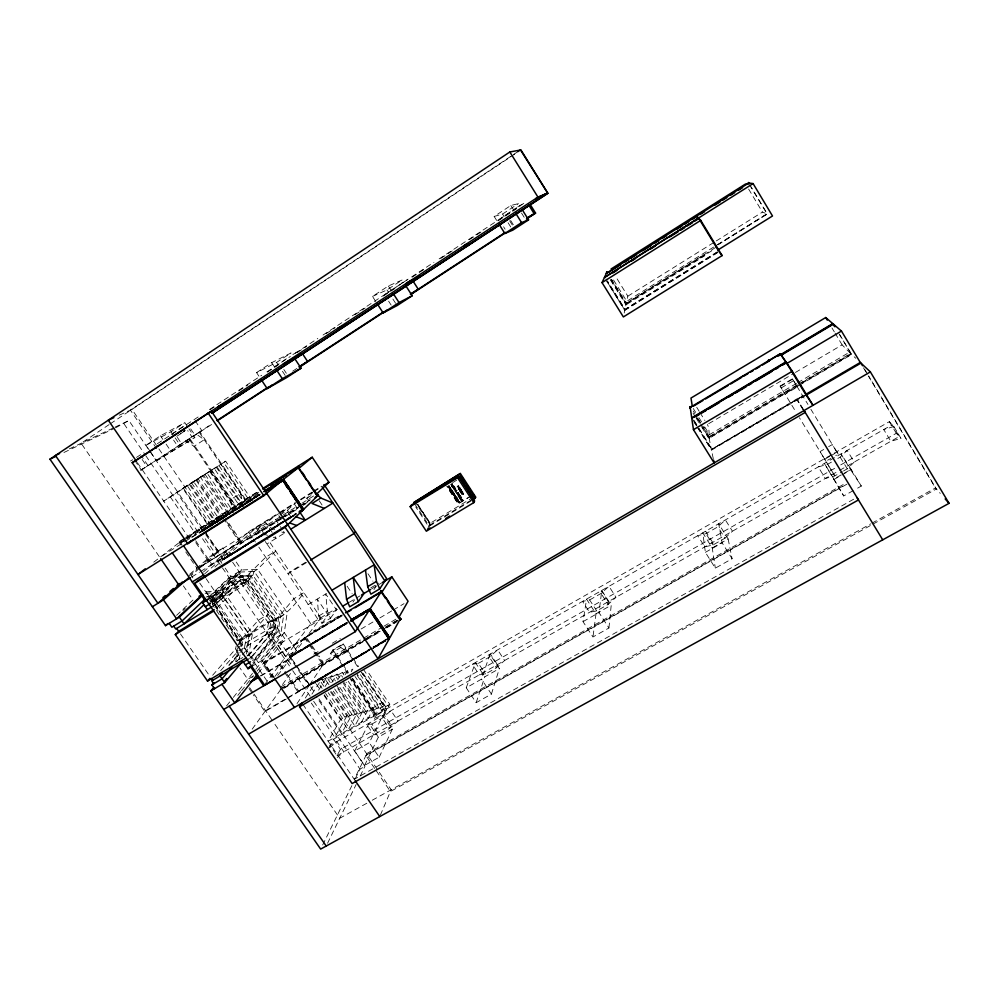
<?xml version="1.0" encoding="UTF-8"?>
<svg xmlns="http://www.w3.org/2000/svg" width="999" height="999" viewBox="0 0 999 999"><rect width="100%" height="100%" fill="white"/><g stroke="black" fill="none" stroke-linecap="round" stroke-linejoin="round"><path stroke-width="0.75" stroke-dasharray="5 3.75" d="M715.734 247.402L626.311 303.159L625.499 304.096L626.323 304.47L627.834 296.179L615.809 276.785M457.979 486.613L457.829 487.225M457.967 486.326L458.141 485.614L458.042 486.288M456.081 497.277L457.043 497.789L455.906 499.025L456.943 499.225L457.23 498.251M451.336 485.439L451.348 484.527L451.336 485.751M797.339 384.79L709.153 436.663C709.04 441.546 706.88 427.21 702.796 426.423M451.723 486.351C451.411 485.202 454.208 486.8 452.535 485.114C452.822 486.388 453.646 484.752 451.86 485.726L451.86 486.288M451.748 486.313L451.785 485.551M461.138 496.828L459.99 497.352L461.001 496.965M451.411 485.701L452.634 483.791L451.486 483.603M461.688 492.994C460.614 495.879 464.997 490.684 463.336 494.605L462.2 493.868M462.312 500.724L460.651 500.037L461.488 501.311L461.65 499.45M449.837 488.261L450.574 487.862L449.313 488.224M458.329 487.887L458.479 486.925L459.64 487.1L459.178 488.436L459.465 487.287L458.491 487.175C457.767 488.573 457.142 487.05 458.653 487.987M462.662 492.182L461.688 492.07L462.4 493.119L461.6 491.87L462.824 492.007L462.35 493.381L462.824 492.007M452.222 492.544L452.497 491.421L452.347 492.557M458.017 500.124L457.979 501.198L458.166 500.099M461.75 494.305L460.551 492.47L460.926 491.246L462.437 491.396L461.063 490.971M454.782 488.349L455.532 488.461L453.921 489.722M458.741 494.205L459.59 494.455L458.691 494.368M457.829 494.168L457.854 494.068A2.173 2.085 30.8 0 1 458.404 492.807L458.479 492.944A2.073 1.986 30.8 0 0 457.954 494.08M608.94 627.996L611.213 605.194L601.773 590.509L599 612.587L608.94 627.996L592.956 636.987L583.016 621.64L586.575 599.188L596.016 613.811L592.956 636.987M796.24 385.964L709.253 437.125C708.328 441.933 710.414 429.22 707.354 424.463M462.112 493.918L463.261 494.617L463.411 493.131M458.653 502.397L459.727 501.885M449.163 488.686L449.75 488.186L449.475 488.898M452.597 493.656L453.583 492.719A1.261 1.211 31.7 0 1 452.784 492.807L453.059 492.057M457.092 499.5L457.105 499.475A1.261 1.199 30.6 0 1 457.542 498.726L457.18 499.425M255.694 658.703L258.354 662.574L280.731 634.752L283.691 614.847L254.133 571.391L238.049 572.177L212.924 596.415L215.622 600.337L240.572 575.886L252.859 575.212L280.557 615.896L278.234 631.093L255.694 658.703L251.823 661.026M249.413 658.378L251.823 656.93L253.821 659.827L276.461 632.167L278.808 616.957L251.111 576.286L238.798 576.985L213.736 601.498L215.759 604.432L213.349 605.906M278.808 616.957L276.336 618.244L274.588 629.432L250.175 659.065M251.785 665.883L273.601 639.023L276.723 619.055L293.831 598.738L303.846 592.669C294.593 605.656 283.791 617.707 268.431 623.014L266.571 634.24L247.24 657.367M250.886 657.492L273.689 629.957L275.462 618.781L248.863 579.745L239.797 580.307L214.822 605.007M206.531 599.974L230.931 576.573L247.178 575.674L265.697 557.242L275.712 551.061L257.617 569.243L244.568 577.285L243.244 581.118L270.929 621.703L268.444 636.975L278.234 631.093L280.731 634.752M456.518 498.239L456.456 498.239M708.291 437.3C710.851 437.924 707.155 437.337 709.253 437.125L702.884 426.873M246.903 656.181L248.826 653.883L252.497 633.666L222.977 590.584L206.206 591.845L203.796 593.344M246.453 654.02L249.925 635.227L268.144 614.285L258.266 620.267L239.623 641.433L252.497 633.666L246.603 636.188L244.468 647.527L240.409 652.272M222.977 590.584L221.541 594.48L249.201 634.815L246.341 650.249L242.457 654.82M241.658 646.615L243.057 639.372L213.536 596.391L207.367 596.903M231.518 663.061L238.436 655.007L238.973 652.185M240.334 645.142L241.421 639.497L213.786 599.25L209.465 599.637M238.823 644.642L239.66 640.371L213.112 601.735L212.412 604.682L237.213 640.759L239.66 640.371M237.924 650.149L235.664 661.775L242.794 657.504M238.873 644.78L239.698 640.546L212.063 600.312L213.536 596.391M237.4 648.014L236.563 652.285L238.436 655.007M248.863 579.745L248.289 582.642L273.127 619.08L271.815 627.222L246.978 656.88M212.662 675.224L235.564 649.038L236.114 646.278M447.877 486.638L449.338 486.151M624.2 313.024L624.75 310.414L606.818 281.543M717.632 252.385L624.8 310.152L626.311 303.159L611.588 279.445M457.03 500.549L458.029 499.45A1.261 1.211 30.7 0 1 457.205 499.575M461.038 489.41L459.403 490.709L461.238 489.572M626.323 304.033L611.513 279.633M452.672 492.732L452.909 492.245M427.435 529.47L429.895 523.426L470.104 499.15M453.883 495.042L454.87 494.443C451.698 496.128 456.481 494.505 454.17 495.716M453.034 486.301L452.559 487.549M449.625 489.398L450.574 487.862M452.185 484.94L452.46 483.966M453.134 488.511L454.882 487.475C452.547 486.688 457.38 487.937 453.359 488.636M459.59 494.455L457.842 495.729L459.453 494.468M462.25 500.636L462.787 499.363L461.613 499.213L461.501 500.087M462.412 500.661L462.787 499.363M798.076 386.014L709.802 437.899L708.204 437.412M459.465 497.902L461.126 496.99M457.23 498.064L456.843 499.1L455.869 498.738M452.684 487.475L451.985 486.675L452.872 486.813M453.608 486.575C451.773 488.374 454.732 484.515 453.683 486.363L453.109 486.251M491.421 694.093L499.363 668.568L489.947 654.308L481.506 679.145L466.246 687.787L476.148 702.684L491.421 694.093L481.506 679.145M460.926 491.058L461.326 489.772M455.681 492.332L456.006 491.296M461.163 491.108L460.801 489.173A1.498 1.449 31.2 0 1 459.665 489.085L459.64 489.148M254.133 571.391L252.859 575.212L243.244 581.118L230.806 581.918L209.74 602.372M460.639 498.613L460.402 499.65L460.776 498.526M451.735 489.885L450.362 490.534M476.148 702.684L484.815 676.81L499.363 668.568M458.404 502.847L459.765 501.96L458.941 501.935M453.384 487.562L454.158 487.912L453.396 487.724M457.954 494.567L458.716 494.917L457.892 494.742M466.246 687.787L475.412 662.599L484.815 676.81M453.596 494.118L453.384 494.855M709.203 437.949C710.514 436.8 707.354 437.475 709.527 438.024M453.271 494.755L453.721 493.918M457.205 499.263L457.604 498.638M453.434 494.118L452.622 493.993L453.983 493.081M453.983 493.294L453.696 493.968L454.57 493.993M380.369 815.159L391.183 789.722L325.574 693.456M455.282 496.241L455.556 495.504L454.37 496.403M448.713 486.688C450.099 486.476 449.013 487.487 448.863 486.563M451.311 490.284C453.159 490.784 450.287 490.721 452.097 490.209M211.751 602.722L249.738 579.208L251.111 576.286M379.158 757.242L392.282 729.245L382.904 715.371L369.28 742.719L354.695 750.986L364.56 765.446L379.158 757.242L369.28 742.719M704.27 254.757L704.857 255.707L626.91 304.283C626.548 301.835 625.074 305.632 626.261 303.396L704.183 254.608L704.645 255.357M450.661 487.999L449.725 489.373L451.111 488.986L450.299 490.234M268.431 623.014L241.845 584.065L243.244 581.118M327.572 843.256L356.119 784.502M360.189 776.111L364.947 766.32L318.606 698.426M364.56 765.446L378.346 737.137L392.282 729.245M322.689 844.967L351.86 785.651M355.244 778.758L360.002 769.105L364.947 766.32M374.662 768.431L365.759 755.369L366.608 753.658L845.853 483.079M384.902 712.924L381.968 702.684L371.678 708.591L374.55 718.83L384.902 712.924L387.013 708.678L362.088 671.79M330.469 691.745L346.915 715.908L340.509 719.592L328.147 741.208L388.623 706.643L389.785 704.27L367.182 670.791M206.206 591.845L210.627 598.276L220.042 597.464L221.541 594.48L208.729 595.529L206.106 597.152M361.713 672.502L384.215 705.794L381.83 710.526L356.493 673.089M374.55 718.83L376.735 714.56L351.81 677.772M213.786 599.25L212.238 602.26L238.798 640.896L241.421 639.497M357.18 675.461L378.708 707.28L375.05 714.397L349.725 677.022M354.695 750.986L368.968 723.326L378.346 737.137M352.684 678.396L373.251 708.766L368.294 718.256L342.982 680.956M348.251 681.293L367.869 710.227L361.563 722.102L336.251 684.877M343.019 682.904L362.537 711.675L354.845 725.948L329.545 688.773M458.953 493.731L457.105 494.605L459.065 493.643M839.647 470.342L899.262 436.501L892.207 424.737L330.02 745.466L337 755.656L340.434 749.325L835.301 467.982M339.797 687.374L357.28 713.099L348.139 729.782L322.852 692.682M334.665 688.935L352.06 714.51L341.458 733.591L316.171 696.565M893.868 426.523L883.765 429.545L890.821 441.296L900.973 438.374L893.868 426.523L889.335 421.665L333.529 739.235L327.972 749.088L336.813 741.595L343.793 751.797L337.2 757.454M346.915 715.908L334.802 737.399L309.515 700.436M610.539 280.182L625.499 304.096M460.776 499.85L462.362 500.474M250.874 538.011C251.286 536.038 249.026 537.824 250.874 538.011L283.679 517.557M458.279 501.173C460.626 501.123 455.869 501.498 458.741 502.41M459.565 498.376L459.19 497.714L460.077 497.415M457.305 500.974L458.703 500.324M458.179 499.812L456.955 500.624M458.104 496.128L460.414 495.716L458.978 495.429M461.526 492.782L460.427 492.195L461.014 491.196M457.854 499.2L456.481 499.825M461.825 490.696L460.139 491.533M455.619 498.501L456.993 497.702M351.261 671.753L352.872 669.105L346.203 672.989M456.68 497.29L455.332 497.889M460.701 491.221L459.552 490.946L460.726 491.171M455.407 498.002C456.343 495.704 455.656 497.465 454.732 496.191L454.295 496.553M458.216 492.432L456.043 492.657M455.244 497.739L456.193 496.478M454.682 496.303L454.657 497.102M459.977 487.837L459.99 487.924A1.498 1.449 31 0 0 459.54 488.948L459.478 488.911A1.498 1.449 31 0 1 459.977 487.837L460.102 487.824M455.556 495.504L454.832 496.066M454.195 496.403L455.581 495.604M345.217 674.6L347.54 670.804L349.263 673.338M458.753 489.722L460.439 488.336L458.853 489.597M454.095 495.054L453.833 495.704L455.232 495.079M456.955 490.497L455.257 491.758L456.98 490.459M454.27 493.706L452.897 494.418L454.345 493.718M455.756 491.221L454.857 491.071M454.083 494.443L454.732 494.567M337.674 679.882L342.282 672.489L343.981 674.999M456.081 489.647C454.333 488.873 457.18 490.097 454.62 490.784M453.484 492.395L452.035 493.094L453.421 492.232M457.055 486.888L458.778 485.864M452.647 493.956L453.459 494.08M454.158 489.872L455.107 489.385M452.772 492.832L452.822 492.744A1.261 1.211 31.7 0 0 453.608 492.769L453.958 493.331L453.034 492.794M454.82 488.199L455.606 488.648L454.008 489.622M453.022 491.708L451.748 492.357M331.73 682.642L337.075 674.15L339.623 677.909M451.523 492.12L452.422 491.008C448.613 492.557 455.044 489.385 451.523 492.295M454.358 486.426L453.696 486.625L454.295 486.463M414.647 503.783L429.333 526.111L430.144 524.825L415.522 502.584M454.133 487.362L455.007 487.5M450.786 491.171L451.96 490.434M325.087 686.513L331.93 675.799L335.427 680.943M450.312 490.172L451.273 488.936L449.737 489.56M449.45 488.936L450.537 488.286M452.097 485.064L450.499 484.465M318.594 690.184L326.835 677.422L330.319 682.542M449.85 487.125C450.799 486.438 446.74 489.635 449.875 487.087L448.514 487.624M448.289 487.35L449.463 486.613M448.101 486.838L449.413 486.088L448.239 485.801M311.938 694.13L321.803 679.033L326.136 685.389M340.696 647.564L347.365 651.485L337.088 657.517L330.357 653.658L340.696 647.564L343.169 643.806L358.641 666.708M305.307 698.051L316.833 680.631L322.078 688.323M373.951 589.585L376.248 586.151L373.763 582.429M309.253 684.427L308.079 686.276L308.341 684.952M322.627 664.497L323.102 662.025L318.893 655.831M297.015 703.608L308.978 685.751L289.448 657.13L346.99 622.964M309.565 684.877L322.927 664.934L304.233 637.424L341.508 615.197M330.357 653.658L332.904 649.862L343.169 643.806M279.52 664.972L297.789 691.658L371.728 647.839M352.972 602.122L354.608 599.775M252.185 729.195L280.457 689.909L362.912 641.433M282.517 684.502L290.459 673.538M330.407 618.319L336.476 609.914L325.736 593.98L327.335 610.839L330.407 618.319L321.778 623.463L318.743 615.983L317.27 599.075L328.009 614.984L321.778 623.463M184.49 538.199L179.221 541.533L179.458 542.744L259.078 492.432M277.734 675.499L320.804 617.744L267.108 538.336M274.937 676.473L289.448 657.13M289.598 656.93L347.44 623.126L292.944 655.706L289.598 656.93L291.408 655.419L291.733 655.968M309.727 685.052L290.06 656.318L304.233 637.424M264.648 684.59L310.776 623.738L336.588 608.304M258.304 673.076L285.065 639.11L232.305 561.75M237.787 695.429L240.771 691.658M241.571 690.646L244.418 687.062M246.528 684.402L253.459 675.661M257.093 671.103L280.12 642.07L294.992 663.848M226.598 705.843L232.442 698.513M233.329 697.402L252.497 673.426M255.756 669.33L275.187 645.017L285.065 639.11M250.836 667.057L262.113 660.327L284.303 632.617L287.188 612.749L257.617 569.243L241.608 569.979L228.272 578.221L207.08 598.501M252.797 662.874L270.941 640.621L284.303 632.617L296.441 650.424L285.739 656.78L273.601 639.023M236.626 661.675L241.483 655.968M228.746 665.284L236.676 656.056L240.297 653.883L239.173 659.665L236.676 656.056M229.221 665.284L239.385 653.446M220.679 670.616L237.437 651.76L235.564 649.038M625.486 304.158C625.636 302.622 626.723 304.083 626.023 304.37M216.833 607.941L241.696 583.079L248.289 582.642L212.412 604.682M215.759 604.432L240.697 579.757L249.738 579.208M212.837 604.183L232.692 584.677L241.845 584.065M205.107 593.356L220.404 592.17L240.035 573.076L230.182 579.17L210.115 598.501M843.518 470.954L847.264 468.831L854.232 462.062L847.164 450.424L840.159 457.142L836.413 459.278M205.419 601.048L216.683 594.105L241.608 569.979L233.379 557.892M308.853 500.349L306.73 498.264L312.262 493.044M724.974 538.186L732.429 531.206L725.374 519.917L717.881 526.848L705.956 533.641L697.739 535.676L704.794 546.89L713.049 544.942L724.974 538.186L717.881 526.848M176.536 615.372L193.069 599.974L183.391 585.926M182.879 610.589L185.165 608.453M279.895 515.022L287.325 510.389L294.318 503.921L298.526 510.189M281.718 512.986L285.801 509.24L291.683 517.994M267.532 535.327L263.199 533.866L257.767 528.846L266.358 523.476L273.714 516.795L282.118 529.27M257.767 528.846L265.259 522.065L273.664 534.515M214.91 567.057L222.977 559.777L283.354 522.202M226.548 556.68L227.123 557.43L233.404 553.284L231.98 553.296L222.839 559.14L224.675 559.003L224.013 558.466L223.526 559.278M281.094 518.618L240.634 543.843L223.714 559.115L293.169 515.884M204.645 573.926L258.504 525.611L266.321 537.187M203.396 572.04L248.501 531.868L278.184 513.311M199.438 568.369L191.246 575.549L193.893 579.383M200.612 567.345L222.864 547.889L231.456 560.489M189.286 575.948L197.39 568.881L185.427 551.448M198.314 568.081L217.932 550.973L204.832 531.793M189.698 574.313L213.012 554.045L222.864 547.889M379.433 644.567L373.439 647.477M389.011 637.712L373.064 647.052L385.739 640.159M386.201 639.36L378.721 643.743L376.623 646.216L381.293 643.481M376.623 646.216L377.56 645.666M381.993 642.357L378.496 645.117L379.27 644.343M383.866 641.258L380.719 643.955M382.08 642.694L383.017 642.145L382.58 642.856M382.23 642.931L386.064 640.634M385.04 641.283L383.941 641.595L385.04 640.309M309.278 685.314L308.216 685.551L350.886 660.039L352.909 659.627M358.366 657.03L358.803 656.318L350.637 661.425L349.038 661.126L308.791 684.69L311.251 684.477M352.21 659.79L369.717 649.662L367.058 651.098M350.362 660.876L370.092 649.05M352.535 660.252L360.814 655.469M356.181 658.179L357.105 657.642M361.8 654.832L357.767 656.543M364.523 653.296L360.227 655.943M362.512 654.145L361.588 654.695L362.662 654.382M361.488 654.37L365.796 652.684L368.918 650.012M368.244 651.123L363.336 653.271M365.634 652.447L366.221 651.972M369.168 650.574L369.755 650.099M376.386 645.641L374.138 647.34M372.964 648.289L376.698 646.103M373.239 648.326L373.826 647.851M326.448 674.874L330.994 672.789M331.955 671.653L333.154 671.653L324.625 675.948M330.12 672.727L331.318 672.727M332.267 672.115L335.627 669.505M334.827 670.354L333.916 670.891L334.99 670.579M337.587 668.743L330.432 673.189M336.825 669.505L335.751 669.817L339.61 667.819M337.774 668.893L342.332 666.283M338.661 668.431L337.462 668.431M340.334 667.132L339.423 667.669L340.497 667.357M339.298 667.357L342.982 665.197M346.016 664.123L341.146 666.271M343.581 665.684L344.018 664.972M343.256 665.746L346.79 663.348M349.712 661.962L344.83 664.123M346.665 663.036L350.674 661.338M346.94 663.586L347.864 663.049M353.246 659.565L348.788 662.512L349.55 661.738M350.637 661.425L351.561 660.888M217.47 522.077L219.867 520.142M245.991 499.999L242.695 502.659L240.497 493.369L230.27 499.85L232.405 509.165L245.991 499.999L200.05 432.03L196.366 434.153L204.233 439.71L194.018 446.353L186.089 440.859L189.86 438.686L235.776 506.468M308.529 686.076L312 683.716M314.885 682.354L310.027 684.49M312.163 683.878L316.708 681.281M313.062 683.416L311.85 683.428M314.722 682.117L314.285 682.829M318.531 680.219L313.674 682.354M320.354 679.158L315.497 681.293M321.278 678.546L317.32 680.219M323.102 677.484L319.443 679.682L320.192 678.92M320.966 678.084L325.824 675.948M321.266 678.621L322.178 678.084M323.838 676.785L322.789 677.022M323.089 677.547L327.66 674.874M328.409 674.113L329.333 673.576M211.026 526.148L213.449 524.2L187.113 485.526M203.883 530.769L210.889 525.174L158.267 447.964M200.462 532.28L202.872 530.357M203.971 530.207L203.209 530.831L226.673 516.021M221.728 516.033L223.764 515.809M179.221 541.533L181.606 542.432L198.614 529.058L258.679 491.083M341.208 626.598L340.934 626.011L328.921 633.141M338.162 627.659L346.453 622.827M335.539 629.532L339.086 627.11L339.36 627.697M340.01 626.56L340.934 626.011M340.172 626.785L340.609 626.086M341.858 625.461L342.794 624.912M343.718 624.35L344.917 624.4M340.896 626.123L344.643 623.801M345.567 623.251L346.166 622.789M344.605 623.925L347.128 622.664M179.458 542.744L180.22 542.132L181.93 544.617M310.714 644.28L311.463 643.506L311.026 644.205M312.375 642.956L320.642 638.061L320.929 638.636M308.716 645.129L313.299 642.419L313.599 642.994M312.537 643.194L312.987 642.494M314.21 641.87L322.477 636.962L322.764 637.549M307.804 645.779L315.434 641.895M316.046 640.784L317.27 640.809M317.882 639.697L318.481 639.223M319.717 638.611L322.202 638.336M321.553 637.512L329.845 632.592L330.132 633.179M321.715 637.749L324.313 635.876L324.613 636.45M323.551 636.65L335.352 629.42M325.237 635.327L326.448 635.364M327.073 634.24L328.284 634.265M332.605 630.943L333.816 630.981M334.453 629.857L335.664 629.894M153.746 562.162L181.706 540.671M290.659 656.181L295.055 653.346M292.32 654.869L294.755 654.632L297.19 652.734M294.131 653.796L295.367 653.808M295.954 652.722L296.865 652.172M290.222 656.98L293.556 654.894M297.777 651.635L302.485 649.163L301.411 649.475M295.204 653.483L298.689 651.098L299.001 651.648M299.6 650.549L300.2 650.087M296.865 652.272L300.512 650.012M300.824 650.574L304.158 647.851L304.47 648.413M303.396 648.626L307.804 645.679L308.117 646.241M305.07 647.302L306.293 647.327M302.647 649.487L309.64 644.592L309.94 645.154M306.893 646.216L307.804 645.679M171.516 434.315L184.34 425.674M274.987 366.558L288.049 357.63M384.465 294.742L408.079 279.146M313.923 630.794C313.211 632.629 315.659 631.405 313.923 630.794L341.546 614.335M195.13 420.704L201.761 430.519L177.722 446.203L173.589 440.109M499.05 219.568L516.533 207.742M271.753 529.308L270.379 529.383L266.034 532.292L266.683 532.854L266.696 531.68L255.682 538.536L256.281 539.285L253.846 539.672L248.364 543.094L248.963 543.843L246.541 544.23L241.071 547.627L241.021 548.826L239.248 548.763L234.128 552.634M275.449 527.01L268.544 530.531L268.856 531.406L272.552 528.708M271.915 529.545L272.839 528.971L272.228 528.234L283.928 521.053M268.232 531.843L269.156 531.268M270.08 530.694L270.841 529.882M270.542 530.019L283.316 521.328M273.763 528.396L274.688 527.822L274.076 527.085M275.612 527.247L276.373 526.436M277.11 525.399L277.46 526.098L278.384 525.524L277.772 524.787M279.158 524.7C281.381 522.077 282.817 524.238 280.819 523.089M287.325 510.389L293.544 515.746L290.746 516.708L287.962 519.218M277.46 526.098L278.384 525.524M279.62 523.638L280.244 524.375L278.084 525.661M281.169 523.788L283.641 521.803M288.586 519.168L289.523 518.593L288.886 517.857L293.219 515.259M282.854 522.402L283.641 522.202M286.713 520.104L289.211 518.344M287.038 520.192L287.5 519.505M287.662 519.755L293.544 515.746M290.11 517.307L290.447 518.019L291.221 517.195M292.145 516.62L293.244 516.283L292.607 515.546M224.413 559.128L225.312 558.553L224.738 557.804L229.445 555.082L230.107 555.619L230.17 554.42L235.614 551.036L237.387 551.098L237.437 549.9L242.894 546.503L244.68 546.565L243.219 546.977M223.152 559.615L225.062 558.279M224.251 558.891L230.107 555.619M225.824 557.33L226.848 557.554M226.211 557.991L227.123 557.43M227.635 556.206L228.034 556.868L228.933 556.306L228.359 555.544M229.845 555.744L230.744 555.182M233.741 553.359C235.302 552.022 230.17 555.157 232.567 554.045L231.98 553.296M233.466 553.483L238.012 550.649M234.902 551.685L235.289 552.347L236.201 551.785L235.614 551.036M237.1 551.223L241.658 548.389M244.393 546.678L245.304 546.116L244.718 545.367L251.536 541.895M238.536 549.413L238.923 550.087L239.835 549.525L239.248 548.763M240.747 548.951L245.042 545.841M242.407 547.577L243.481 547.252L242.894 546.503M244.343 546.478L250.162 543.144L249.5 542.594M251.698 542.132L252.622 541.558L252.023 540.821L257.517 537.4L259.328 537.437L257.842 537.874M245.841 544.867L246.216 545.541L247.128 544.979L246.541 544.23M252.347 541.296L247.128 544.979M249.875 543.269L250.786 542.707L250.187 541.957M259.041 537.574L259.952 537L259.353 536.251L263.024 533.966L265.472 533.566M253.159 540.309L253.534 540.996L254.445 540.422L253.846 539.672M261.189 535.114L261.788 535.851L254.171 540.147M256.83 538.024C257.018 539.385 258.878 537.924 257.517 537.4M258.878 537.325L264.847 534.003M257.205 538.711L258.117 538.136M260.502 535.739L260.876 536.426L261.788 535.851M265.309 533.329L261.513 535.589M262.712 535.277L263.624 534.715L263.024 533.966M264.548 534.14L268.868 531.006M266.396 532.991L267.307 532.417M267.02 532.554L270.379 529.383M224.438 517.594L197.952 478.621L176.91 492.619L202.36 530.619L204.558 529.97L204.008 529.233L205.519 528.621M204.907 528.658L208.179 527.684L207.617 526.948L208.529 526.373L208.941 527.072L209.99 526.535M202.36 530.619L205.007 528.883M205.819 528.096L206.718 527.522M215.309 522.477L209.44 525.811L210.339 525.237L210.752 525.936M211.251 524.662L214.136 523.189M204.233 529.495L210.427 525.449M211.513 524.525L212.15 524.088M215.447 523.101L214.872 522.377L216.933 521.478M217.258 521.953L216.696 521.228L218.219 520.604M215.946 522.04L214.91 523.376L216.196 522.502L190.197 484.078L202.447 475.811L229.058 515.009M216.696 521.228L217.595 520.654M220.367 519.93L219.081 520.804L218.506 520.079L227.322 514.847M220.329 518.931L222.178 518.781L220.492 519.168M222.315 518.019L223.064 517.207L223.464 517.907M202.747 531.118L205.332 529.358M208.941 527.072L207.33 527.472M215.11 522.627L222.577 517.882M223.064 517.207L222.153 517.782M223.976 516.633L225.05 516.296M225.799 515.472L226.711 514.897L227.11 515.609M227.784 514.56L230.032 513.898M210.951 525.187L212.562 524.787M227.622 514.323L228.534 513.748M204.995 474.3L230.994 512.624L229.445 513.174L230.357 512.587L230.757 513.311M231.718 512.112L232.193 511.438L231.556 511.875M233.104 510.864L235.377 509.802M216.721 522.227L219.83 520.204L193.519 481.418M234.64 510.239L235.514 510.427L234.94 509.702L236.014 509.365M236.476 509.078L237.35 509.265L236.763 508.553L237.849 508.204M239.186 508.116L238.599 507.392L239.523 506.805L239.91 507.529L238.624 508.404L240.434 506.231L241.021 506.955L243.806 504.445M222.727 518.506L224.001 517.632M231.531 512.262L243.356 504.732M240.434 506.231L241.358 505.656L241.733 506.368L240.459 507.242L214.248 468.481M242.432 505.319L244.705 504.632L244.106 503.908L245.03 503.334M224.55 517.357L225.499 516.008M247.814 502.597L246.541 503.471L245.954 502.747L246.865 502.172L247.252 502.897M247.789 501.585L248.714 501.011L249.088 501.735L249.9 500.661M249.787 500.661L250.712 500.087M234.965 510.714L236.239 509.84M245.08 503.571L241.733 506.368M249.625 500.424L245.954 502.747M250.599 500.087L252.073 499.975L251.473 499.263L252.397 498.676L252.772 499.413L248.389 502.31M253.484 498.339L255.769 497.652L255.17 496.928L256.256 496.59M254.408 497.752L246.928 502.41M255.17 496.928L256.094 496.353M109.078 424.625L81.119 443.281L159.828 557.405L259.952 494.193L257.018 495.766L257.942 495.179L258.304 495.916M259.028 494.842L259.653 494.405M252.397 498.676L257.043 496.778L254.87 497.465M258.566 495.129L260.152 494.755M252.123 500.362L225.674 461.201L223.726 462.525L250.299 501.86M243.232 507.067L216.221 467.145L203.559 475.499L230.095 514.61M517.882 151.623L130.37 410.102L156.818 448.901M110.352 423.776L509.253 157.742M510.539 156.88L517.032 152.56M115.609 427.797L128.883 420.542L203.958 530.506M184.066 430.769L183.279 431.368L185.052 430.194M150.05 451.223L145.991 445.279L160.439 435.789L184.815 422.677L188.149 427.609M256.556 372.615L271.691 362.662L291.009 352.959L276.573 362.437L256.556 372.615L259.827 377.522M375.761 301.498L372.477 296.428L388.361 285.989L402.098 280.007L403.783 282.63M496.628 220.379L494.155 216.446L510.839 205.482L518.431 203.621L519.992 206.119M183.267 431.68L185.14 430.532M145.991 445.279L171.016 431.743L184.815 422.677M372.477 296.428L386.988 289.935L402.098 280.007M494.155 216.446L502.597 214.023L518.431 203.621M136.476 457.417L141.696 453.996M157.343 443.718L199.101 416.333M209.528 409.49L261.713 375.262M266.933 371.84L290.334 356.493M295.292 353.234L317.819 338.461M323.039 335.04L410.726 277.51M411.75 276.835L433.928 262.287M439.148 258.866L526.56 201.523M210.065 409.74L215.285 406.318M238.749 390.934L247.864 384.94M267.42 372.127L277.847 365.284M297.402 352.46L306.518 346.478M326.074 333.654L335.202 327.672M354.757 314.847L365.184 308.004M383.429 296.041L396.466 287.487M412.1 277.235L426.436 267.832M440.784 258.429L455.119 249.026M469.455 239.623L483.791 230.207M498.126 220.804L516.383 208.841M180.419 433.791L184.328 431.243M176.723 436.363L184.54 431.243M134.69 460.339L141.296 469.98L211.776 423.988M292.707 371.166L297.827 367.832M141.296 469.98L212.213 424.1M150.861 452.422L156.556 460.751L194.83 437.475L188.986 428.846M156.556 460.751L194.83 437.475M202.447 475.811L182.767 488.261L208.978 526.698M216.221 467.145L200.449 477.16L226.323 515.247M225.674 461.201L163.711 501.111L189.136 484.165L215.347 522.677M185.814 537.362L258.341 491.52M182.979 539.86L257.929 492.495M181.606 542.432L185.564 539.935M186.838 539.135L259.965 492.944M192.058 537.187L259.265 494.755M199.176 533.241L211.788 525.287M214.735 523.389L246.928 503.096M248.227 502.272L259.94 494.88M234.49 511.076L247.527 502.847M248.826 502.022L254.046 498.738M140.484 470.342L148.027 465.584L141.421 455.919M279.495 512.499L295.229 502.659M300.487 499.375L312.287 491.995M313.599 491.171L321.478 486.251M278.671 513.686L215.21 553.346L203.858 536.725M279.757 513.011L295.854 502.947M300.874 499.812L312.749 492.395M314.073 491.57L320.979 487.262M627.834 296.179L714.934 241.77M716.258 240.946L762.449 212.088L767.145 213.911L717.707 244.755M306.73 498.264L312.999 494.355M201.511 565.946L282.13 515.634M283.404 514.835L296.666 506.568M301.935 503.271L316.496 494.193M200.774 566.583L240.384 541.87M198.714 568.056L239.698 542.482M713.673 247.065L626.748 301.286L612.412 278.184M717.594 244.618L766.945 213.823M717.819 244.88L767.357 213.986L751.098 186.875M280.744 517.994L240.322 543.394L298.501 507.105M281.855 517.295L299.001 506.605M300.312 505.781L309.59 499.999M299.725 506.343L310.327 499.737M282.405 517.794L298.064 508.029M303.296 504.77L308.516 501.523M284.99 516.745L298.114 508.566M303.359 505.294L305.981 503.658M625.811 304.133L714.847 248.876M191.771 576.985L199.513 572.165M200.811 571.366L222.74 557.704M222.003 558.366L211.164 565.109L194.942 541.408M285.639 519.88L222.652 559.303L295.716 513.811M286.963 519.055L296.228 513.286L295.08 514.11L296.029 514.31L294.468 514.385M717.294 251.848L625.012 309.303L607.779 281.568M284.665 521.378L296.478 514.023M717.407 252.01L624.949 309.553L605.232 277.809M624.75 310.414L717.744 252.535M292.869 354.558L300.087 350.087M265.247 541.508L266.933 543.993L285.414 532.529M230.806 581.918L240.572 575.886L238.049 572.177M208.779 599.412L240.697 579.757L238.798 576.985M221.541 594.48L212.063 600.312L209.178 600.574M210.664 602.16L241.696 583.079L239.797 580.307M214.972 600.986L222.74 596.216M244.443 582.867L252.31 578.034M517.719 206.955L524.038 203.072M305.582 562.275L289.81 571.915L288.099 573.801L318.731 620.529M306.581 562.512L288.099 573.801L266.933 543.993M452.734 482.579L456.655 480.194M448.064 486.788L449.313 485.939M452.135 486.975L452.772 486.988M454.533 486.7L452.997 486.838M456.406 493.531L458.241 492.395M459.99 491.608L461.825 490.459M458.578 496.853L460.414 495.716M459.952 497.29L458.791 497.027L459.84 497.452M458.091 502.047L458.791 502.285M471.053 495.841L458.141 503.671L446.678 486.038M471.253 495.941L458.091 503.896L447.29 487.262M237.213 640.759L273.127 619.08L275.462 618.781M471.366 499.987L428.259 525.998L415.709 506.918M238.798 640.896L276.336 618.244M429.333 526.111L471.241 500.836M249.201 634.815L239.698 640.546L243.057 639.372M270.929 621.703L283.691 614.847M307.992 604.657L326.511 593.506M238.162 647.489L271.815 627.222L273.689 629.957M239.198 650.699L274.588 629.432L276.461 632.167M318.743 615.983L327.335 610.839M370.791 587.849L378.683 583.129M337.462 609.328L277.809 644.979L292.282 666.158M349.163 602.347L360.002 595.866M371.653 588.898L383.566 581.78M342.32 614.934L304.533 637.861L341.808 615.659M342.095 615.896L263.948 662.449L274.038 677.147M305.694 637.999L263.324 663.236L272.914 677.21M305.132 638.761L262.7 664.035L272.302 678.021M253.034 676.211L247.764 679.332L239.985 668.044M290.06 656.318L346.178 622.989M347.502 622.864L289.76 657.592L346.978 623.638M260.339 675.898L291.009 657.704M261.014 675.948L290.397 658.516M313.786 654.183L319.081 651.048M332.33 643.219L340.284 638.511M361.089 629.02L374.513 621.091M379.882 617.919L391.958 610.776M393.306 609.989L404.033 603.646M708.691 423.676L794.08 373.239M795.416 372.452L842.107 344.867L851.573 354.558L839.235 334.128M780.132 386.064L792.369 378.846L793.568 380.644L797.339 386.988L785.089 394.205L780.132 386.064L796.24 412.487M780.344 386.426L792.607 379.195M781.218 387.924L793.568 380.644M280.756 686.95L382.867 626.848M384.041 626.161L398.801 617.469M796.478 383.416L709.465 434.627L703.796 425.487M797.689 382.704L849.812 352.035M280.756 688.648L366.421 638.261M366.82 638.024L380.045 630.244M385.164 627.235L399.887 618.581M798.663 384.016L850.773 353.371M280.157 689.472L366.346 638.786M367.295 638.236L380.694 630.344M386.064 627.197L399.463 619.318M801.598 382.817L851.123 353.696M364.235 640.646L380.232 631.256M385.564 628.121L397.552 621.066M803.471 395.716L711.425 449.612L709.04 437.924L799.237 384.89M801.922 383.316L851.423 354.208L855.843 358.329M283.641 688.436L381.443 630.943M386.8 627.784L396.178 622.277M799.412 385.227L851.573 354.558M802.959 395.891L711.738 449.288L802.684 395.467M297.789 691.658L372.577 647.864M373.913 647.09L388.561 638.511M265.522 710.664L372.415 648.089M373.751 647.302L388.461 638.686M286.263 699.05L264.872 711.563L253.384 694.917M287.6 698.264L371.928 648.9M373.276 648.114L387.999 639.497M713.261 458.653L711.525 450.112L805.956 394.842M805.519 395.529L797.327 400.324L796.865 399.588L803.333 410.214M321.803 679.033L315.409 682.779L319.73 689.123M326.835 677.422L320.392 681.193L323.876 686.301M331.93 675.799L325.437 679.595L328.933 684.727M337.075 674.15L330.544 677.971L333.092 681.718M342.282 672.489L335.701 676.323L337.412 678.833M347.54 670.804L340.921 674.675L342.632 677.197M352.06 714.51L345.617 718.219L328.221 692.682M357.28 713.099L350.774 716.82L333.304 691.146M362.537 711.675L356.006 715.421L337.337 687.961M367.869 710.227L361.288 713.998L340.821 683.865M823.725 449.475L820.054 451.585L825.886 461.226L830.831 458.404M828.633 446.653L832.317 444.555L838.236 454.17L835.776 455.581M373.251 708.766L366.633 712.562L346.066 682.242M378.708 707.28L372.028 711.101L350.512 679.345M384.215 705.794L377.497 709.627L355.007 676.41M389.785 704.27L383.029 708.141L360.427 674.712M183.279 431.368L184.253 431.118M829.62 456.443L824.724 459.24L799.462 417.782M830.856 455.731L836.987 452.235L810.901 409.328M371.89 724.063L382.33 718.106L390.996 710.676L397.989 721.028L389.373 728.496L378.921 734.427L373.751 734.789L366.77 724.5L371.89 724.063L378.921 734.427M478.396 663.348L489.31 657.13L497.627 649.85L504.645 660.489L496.366 667.819L485.464 674.013L479.345 674.849L472.34 664.273L478.396 663.348L485.464 674.013M589.647 599.937L601.048 593.443L608.978 586.326L616.008 597.277L608.129 604.445L596.728 610.913L589.585 612.275L582.554 601.398L589.647 599.937L596.728 610.913M831.418 462.125L827.671 464.26L818.243 466.92L825.311 478.484L834.777 475.911L842.269 471.665M840.721 464.897L896.315 433.291L900.973 438.374M337 755.656L838.298 471.116M596.016 613.811L611.213 605.194M712.25 547.952L728.146 538.948L718.681 523.813L722.14 542.832L732.105 558.741L715.334 568.156L705.381 552.322L702.784 532.879L712.25 547.952L715.334 568.156M853.196 490.634L843.718 495.954L824.412 463.499L833.89 479.033L842.844 473.951M844.13 473.226L850.536 469.605L861.313 486.063L854.545 489.872M583.016 621.64L599 612.587M705.381 552.322L722.14 542.832M833.74 479.595L840.509 475.761M841.87 475L851.335 469.63L861.313 486.063M365.759 755.369L845.117 484.852M846.902 484.19L365.921 755.594L354.233 779.282L855.556 498.164M130.482 461.001L132.73 459.752M366.808 803.246L339.722 818.256L273.464 722.19M372.227 800.236L870.678 523.888M872.04 523.126L935.464 487.962L940.271 493.406M870.291 525.611L390.422 791.533L375.112 769.08M873.014 524.1L936.375 488.998L868.88 376.348M258.866 494.592L257.942 495.179M254.245 497.514L255.457 496.778M257.292 495.991L255.794 496.503M251.473 499.263L250.549 499.85M258.891 495.616L259.141 494.83M244.106 503.908L243.194 504.495M252.772 499.413L253.022 498.626M241.358 505.656L242.72 505.169M235.851 509.128L236.763 508.553M232.193 511.438L233.366 511.101M230.357 512.587L230.981 512.549M229.445 513.174L228.421 514.123M224.887 516.046L229.483 514.173M233.691 511.588L232.804 511.388M223.676 517.157L222.789 517.345M218.506 520.079L217.332 520.791M225.824 516.483L224.962 516.283M210.339 525.237L211.488 524.925L211.276 525.661M208.529 526.373L209.44 525.811M207.617 526.948L206.456 527.659M204.008 529.233L203.097 529.807M63.924 452.497L114.211 428.471M69.306 448.901L113.636 427.797M115.022 427.135L128.883 420.542M119.331 415.147L131.955 409.365L157.63 447.04M626.897 304.22L626.623 303.684M287.025 519.018L288.574 518.943M292.307 516.858L290.746 516.708M290.434 517.782L289.523 518.593M283.017 522.639L281.468 522.477M276.536 526.673L277.759 525.961M401.473 283.216L403.196 282.455M274.688 527.822L281.468 523.663M266.696 531.68L268.194 531.63M272.839 528.971L273.414 527.697M266.034 532.292L265.185 533.304L266.683 532.854M253.484 540.784L252.622 541.558M250.786 542.707L257.492 538.586M246.166 545.342L245.304 546.116M241.396 548.101L242.57 547.814M237.762 550.374L238.923 550.087M239.835 549.525L241.021 548.826M237.038 551.023L236.201 551.785M235.227 552.16L234.378 552.922M231.656 554.607L230.469 555.294M226.149 557.804L225.312 558.553M709.465 437.187L708.653 437M709.602 437.425L708.578 437.325M709.702 437.624L708.928 437.749M454.67 496.965L456.156 496.416M505.844 214.748L506.88 214.435M709.215 438.049L709.015 437.25M453.646 494.118L454.67 494.143M461.65 499.425L462.612 499.537M273.301 537.275L276.186 538.249L274.513 535.764M274.638 529.52L271.778 528.533L266.358 523.476M281.78 532.017L284.64 533.004L282.954 530.519M278.659 515.796L280.819 517.832M180.444 633.903L209.778 676.211M249.65 687.649L253.172 692.769M254.058 694.043L272.59 720.916M248.963 688.511L252.497 693.643M244.468 647.527L248.826 653.883M199.738 583.054L267.445 681.58M137.35 462.624L190.172 539.76M302.884 704.307L354.433 779.57M220.404 592.17L249.925 635.227M220.042 597.464L246.603 636.188M206.169 578.771L216.683 594.105M262.113 660.327L275.025 679.133M179.146 542.295L181.156 545.229M223.788 559.165L203.646 529.732L221.416 515.571L240.634 543.843M295.866 665.122L315.11 693.306M203.072 530.781L202.298 531.393M205.744 534.54L222.977 559.777M198.614 529.058L200.362 531.605M221.878 563.324L218.594 558.503L229.258 551.848L232.555 556.68M225.175 568.144L230.931 576.573M123.988 423.788L144.93 454.445M145.804 455.719L199.051 533.616M202.535 538.723L221.591 566.608M222.452 567.869L291.808 669.33M292.682 670.604L310.165 696.191M313.661 701.31L360.002 769.105M232.692 584.677L228.272 578.221L244.568 577.285L274.126 620.629L270.941 640.621L266.571 634.24M170.305 496.878L195.941 534.365M142.133 459.478L147.028 466.633M333.529 739.235L340.434 749.325M195.729 540.771L211.925 564.435M280.157 664.135L286.238 673.014M287.1 674.288L298.389 690.784M226.648 521.678L240.996 542.782L241.059 541.271L225.487 518.356M323.164 663.698L305.095 637.112L306.268 637.25L318.044 654.595M223.401 518.831L196.865 479.795L206.98 472.952L233.729 512.387M195.954 479.982L222.552 519.105M160.439 435.789L162.874 439.373M166.134 444.155L171.004 451.323M191.508 482.767L217.969 521.665M213.299 523.776L212.775 524.038M247.178 575.674L276.723 619.055M183.541 488.361L210.065 527.247M324.063 695.479L340.509 719.592M211.576 470.067L237.587 508.466M332.904 649.862L348.376 672.689M189.111 439.11L235.102 507.005M347.902 673.476L332.405 650.611L342.682 644.555L358.179 667.482M352.197 679.832L376.298 715.409L386.601 709.527L361.626 672.577M210.265 471.191L235.951 509.103M209.603 471.403L235.727 509.977M248.501 531.868L255.382 542.02M258.816 547.09L310.776 623.738M177.322 437.375L181.493 443.519M171.016 431.743L174.35 436.663M175.175 437.887L181.019 446.478M363.286 669.13L388.623 706.643M247.228 503.109L220.929 464.198L216.983 466.858L243.544 506.118M199.325 432.455L245.342 500.536M218.968 465.522L244.543 503.346M190.722 428.896L194.867 435.015L191.845 436.763L187.675 430.594M256.006 527.847L261.888 536.538M347.153 586.263L352.123 593.668M319.268 500.836L324.325 508.404M367.969 573.751L372.939 581.193M271.691 362.662L274.962 367.595M283.816 369.48L286.338 373.276M276.573 362.437L278.246 364.96M282.442 371.291L286.626 377.61M851.335 469.63L841.058 453.996L850.536 469.605M417.769 504.37L430.219 523.314L417.694 504.47M417.445 504.483L429.895 523.426M453.221 491.995L453.084 491.945A1.261 1.211 31.5 0 0 452.684 492.657M836.675 451.748L838.236 454.17M388.636 301.211L391.146 305.082M388.361 285.989L391.645 291.084M386.988 289.935L388.673 292.545M392.882 299.063L396.241 304.283M510.651 220.454L513.673 225.262M509.64 220.804L512.687 225.649M502.597 214.023L504.158 216.508M508.054 222.715L511.963 228.921M503.583 226.773L505.094 229.183M521.515 213.037L524.562 217.894M510.839 205.482L513.311 209.44M803.246 409.228L797.602 400.162L803.283 409.49M693.256 408.491L695.691 412.412M698.925 417.644L702.984 424.175M693.269 411.064L694.854 413.623M698.026 418.743L701.997 425.149M697.314 417.894L702.085 425.586M610.651 279.383L626.061 304.22M695.067 415.397L699.999 423.351M700.823 424.675L709.04 437.924M693.081 413.161L695.466 417.008M696.253 418.281L701.023 425.974M701.822 427.247L708.179 437.5M694.13 420.604L698.114 427.01M698.913 428.284L711.638 448.788M694.205 421.054L698.189 427.472M698.988 428.758L711.738 449.288M606.905 281.343L624.8 310.152M692.507 419.168L696.628 425.786M697.439 427.11L711.425 449.612M694.13 422.115L696.503 425.924M697.29 427.197L711.525 450.112M696.715 407.305L699.175 411.263M699.987 412.587L704.894 420.504M792.369 378.846L807.941 404.433M840.159 457.142L847.264 468.831M889.335 421.665L896.315 433.291M748.638 189.073L762.449 212.088M831.955 327.947L834.302 331.855M835.089 333.154L842.107 344.867M864.909 369.717L868.094 375.025M863.461 367.807L867.469 374.475M868.268 375.811L935.464 487.962M839.672 334.603L851.423 354.208M749.375 184.54L767.145 213.911M824.425 458.753L825.886 461.226M833.89 479.033L843.718 495.954M728.146 538.948L732.105 558.741M458.379 488.036L458.329 489.073L458.491 488.086M608.428 601.585L608.129 604.445L601.048 593.443L601.398 590.646L608.428 601.585M457.067 493.706L457.817 493.281L457.067 493.706M497.39 664.61L496.366 667.819L489.31 657.13L490.372 653.983L497.39 664.61M454.095 488.573L454.795 488.898L454.033 488.548M391.046 724.974L389.373 728.496L382.33 718.106L384.053 714.647L391.046 724.974M461.725 497.727L459.99 499.025L461.725 497.727M460.676 498.364L459.49 498.264L460.676 498.364M459.203 488.224L458.466 487.912L459.178 488.261M712.662 542.42L705.606 531.193L705.956 533.641L713.049 544.942L712.662 542.42M833.541 473.813L826.485 462.225L834.777 475.911L833.541 473.813"/><path stroke-width="1.5" d="M299.475 466.833C295.929 468.007 300.911 465.109 298.226 467.694L306.718 480.394M318.069 494.805C315.484 497.652 320.204 493.831 316.895 495.641L308.404 482.929M317.57 496.303C318.344 494.13 317.869 495.566 317.407 496.216M298.938 466.958C297.24 465.447 298.089 468.818 299.076 466.483M400.137 618.518C399.4 619.68 400.836 620.604 400.462 618.306M399.625 619.53L400.199 619.917L400.162 618.831M400.399 618.618L389.797 637.911L370.229 608.716L381.456 591.396L400.512 619.555M400.412 619.58L400.299 618.356M400.099 619.73L400.711 618.756M298.139 466.508L299.163 467.07M607.055 272.452C606.206 273.751 607.055 272.053 607.342 272.59M606.63 272.128L607.417 273.039L606.668 272.69M606.855 273.202L607.042 272.165M354.982 607.804L382.205 591.483L381.256 590.696L381.306 592.12L385.626 598.588M299.051 467.057C298.102 465.884 298.738 467.994 297.852 466.608M689.772 407.517C691.808 406.268 688.698 408.416 690.883 407.217M690.434 407.917L690.584 406.755M399.75 619.293L400.649 619.293L400.362 618.481M458.154 478.359L458.541 476.273L411.363 505.044L410.177 506.68L426.336 531.218L473.751 502.647L474.637 501.011L458.541 476.273L457.579 477.784L410.177 506.68M408.866 282.155L409.353 281.905M409.515 281.83L409.99 281.581M408.753 282.517L410.801 281.169M411.438 280.831L411.925 280.594M412.712 280.182L410.964 281.668M413.349 279.857L411.326 281.194L417.57 277.697M221.266 405.182L221.728 404.945M413.986 279.533L414.46 279.295M414.61 279.208L415.084 278.971M221.878 404.87L222.34 404.632M415.871 278.571L416.333 278.334M223.114 404.233L223.576 404.008M223.726 403.921L219.106 406.568L222.964 404.32M416.496 278.246L416.958 278.009M224.338 403.608L224.8 403.384M224.95 403.296L225.399 403.072M417.732 277.622L418.194 277.385M225.549 402.997L219.88 406.168M226.161 402.684L226.611 402.447M418.344 277.297L418.806 277.073M226.761 402.372L227.21 402.147M415.721 278.946L419.568 276.673M418.194 277.672L420.179 276.361M227.959 401.76L228.396 401.536M228.546 401.461L228.996 401.236M229.733 400.849L230.182 400.624M230.319 400.549L230.769 400.324M228.371 401.823L231.493 399.95M380.894 590.983C383.491 589.997 379.945 593.294 381.343 590.721M317.757 496.153L318.007 494.78M343.843 326.011L345.067 325.711L340.284 327.098M340.696 326.923L340.996 326.798M340.247 327.572L341.496 327.26L338.199 328.459L342.694 326.735M341.508 326.573L342.295 326.91L341.059 327.222M342.719 326.049L343.494 326.398M337.812 328.284L347.764 323.876L338.923 328.147M339.111 327.722L347.764 323.876L345.105 325.025M345.404 325.337L346.228 325.199L344.905 325.562M346.653 324.35L347.327 324.063M538.336 197.315L539.11 197.715L537.824 198.039M539.585 196.778L540.309 196.466M540.759 197.003L540.409 196.428L536.463 198.614M545.142 194.405L541.171 196.828L540.821 196.254M545.541 194.243L540.609 196.815M542.22 196.141L536.151 198.751L538.748 197.14M543.556 195.08L541.833 196.291M535.726 198.576L546.016 194.031L543.444 195.604L543.956 194.917M535.901 198.863L544.055 194.867M544.455 194.705L544.755 194.58M382.205 591.483C381.431 592.032 381.73 590.784 381.118 590.809M213.811 687.412L210.826 690.908L320.654 849.1L949.05 503.334L870.366 371.89L860.264 362.462L805.669 394.43L785.913 361.888L691.695 417.844L690.159 406.893M317.694 496.328L316.895 495.641L317.957 495.117M696.653 215.946L700.736 220.379L722.115 255.582L623.364 316.933L602.035 282.617L604.37 277.61L698.638 218.107M467.495 244.493L464.897 245.954M468.032 245.005L468.494 244.38L467.869 245.017M468.531 244.942L468.818 244.33L466.296 245.779M467.307 245.654L468.693 244.917C471.491 242.27 460.302 246.004 469.293 244.28L467.807 245.579L463.673 245.804L467.207 245.642L463.848 246.079L466.009 244.655M472.552 500.037L475.824 497.265L460.352 473.489L413.836 502.547L460.352 473.489M474.537 496.565L472.877 494.006M389.011 637.712L388.561 638.511L369.593 610.214L370.08 609.465L371.803 612.025M398.801 617.469L408.067 601.261L391.82 576.848L382.542 582.392M381.918 592.182L391.82 576.848M355.369 631.63L369.742 609.465L389.348 638.711L377.997 658.766L211.351 411.163L132.18 462.687L187.712 543.706L263.823 495.716L282.867 479.845L303.034 509.94L285.09 527.285L194.705 583.428L264.698 685.202L355.369 631.63L285.09 527.285M365.484 570.042L367.694 586.675L370.891 594.168L379.682 588.911L386.576 578.421L324.101 484.615M856.905 497.402L858.478 499.937L352.135 783.553L299.513 706.793L302.01 703.034M466.333 245.205L466.77 244.568M467.282 244.518L464.435 246.004M467.195 245.105L467.619 244.48M467.957 244.43L465.347 245.879M468.194 244.98L468.943 244.318M465.984 245.255L466.421 244.618L463.936 246.066M358.404 601.61L363.986 593.481L353.234 577.41L355.257 594.118L358.404 601.61L349.687 606.805L346.566 599.325L344.667 582.567M606.868 272.302L604.457 277.41L753.096 183.591L772.502 215.984L717.956 249.95M400.087 618.781L400.736 619.205M343.718 326.074L344.218 325.412M344.118 325.899L344.605 325.237M344.518 325.724L345.005 325.075M345.292 325.387L345.779 324.725M346.566 324.4L337.987 328.559M537.05 198.014L544.355 194.743M340.085 327.647L340.597 326.973M340.909 327.285L341.408 326.623M341.72 326.935L342.22 326.273M342.12 326.76L342.62 326.099M342.932 326.411L343.419 325.749M538.536 197.715L539.06 197.003M539.485 196.828L537.45 198.426M540.197 197.003L540.721 196.291M541.021 196.641L541.533 195.941M541.433 196.466L541.945 195.779M542.232 196.116L542.757 195.429L537.724 198.077M419.468 277.148L420.03 276.436M420.079 276.835L420.641 276.136L414.473 279.583M415.709 278.646L409.403 282.18M419.418 276.748L412.587 280.544M257.367 674.275L234.802 702.896L221.928 684.29M231.343 400.025L224.787 403.658M231.393 400.412L231.843 399.438L218.144 406.718L232.005 399.687L226.586 402.734M410.639 281.243L407.455 283.179M410.701 281.643L411.276 280.919M412.562 280.269L406.805 283.516L411.163 281.281M227.809 401.835L221.116 405.532M229.583 400.924L223.426 404.358M221.104 405.269L218.631 406.818L219.73 406.256M690.059 406.63L690.784 407.38M243.381 661.987L248.027 668.731L249.925 666.383M294.88 357.804L289.86 360.776M291.533 359.852L295.704 357.355M296.528 356.905L292.357 359.403M297.34 356.456C285.04 364.223 310.502 349.313 298.102 356.243M298.164 356.006L297.552 356.343M296.478 357.142L299.775 355.12M300.587 354.67L299.975 355.007M300.786 354.957L301.386 354.233L283.229 364.061L301.386 353.883L283.404 364.323M355.494 531.755L354.083 533.478L310.539 560.089M287.337 361.95L286.701 362.3M288.187 361.476L283.916 364.048L286.488 362.412M284.765 363.574L289.036 361.014M289.885 360.552L289.248 360.901M287.325 362.162L290.721 360.09M291.558 359.628L290.934 359.977M289.023 361.238L292.395 359.165M290.697 360.314L293.231 358.716M294.056 358.254L293.431 358.604M210.826 690.908L224.713 682.629L242.083 661.925M224.837 680.831L226.785 678.521M231.768 667.382L222.065 678.808L211.875 684.889L214.523 688.711M211.875 684.889L213.861 682.579M222.103 673.563L220.067 675.936L224.713 682.629M214.198 609.552L178.671 631.331L175.3 634.602L207.542 681.068L209.89 678.383M606.443 272.939L606.992 273.189M299.712 511.8L303.646 509.353L317.645 495.816L298.052 466.87M203.983 604.682L184.053 623.888L179.358 617.107L202.859 595.004M207.317 609.602L202.622 602.772L205.969 599.575M316.496 494.193L328.908 482.305L312.225 457.23L262.6 488.598M205.394 598.701L182.043 620.978L171.878 627.235L169.193 623.364M202.447 594.53L176.586 618.806L163.461 599.862L188.936 577.572M211.888 413.336L547.864 193.319L520.916 149.962L509.827 151.973L49.95 459.178L165.509 625.636L167.72 623.576M194.705 583.428L197.977 580.494L287.762 524.7M182.342 582.005L157.917 603.296L55.444 455.507L59.603 453.521M162.887 597.614L165.222 595.591M169.88 591.533L173.376 588.498M176.873 585.451L179.208 583.428M299.138 468.194L312.225 457.23M263.873 491.708L283.516 479.308L298.951 467.22M282.729 480.631L283.379 480.094L286.763 485.152M317.232 496.066L317.382 495.317M387.624 639.06L389.26 637.837L387.999 635.963M387.849 639.635L389.098 638.586L387.924 637.574L387.287 634.415L387.912 635.352L386.663 635.689L386.738 634.078M388.786 639.085L388.049 639.335M187.712 543.706L191.046 541.033M356.743 617.607L358.616 616.495M359.478 615.097L363.274 612.737M364.21 612.187L365.147 611.625M361.663 614.46L353.896 618.418M360.464 614.41L368.893 609.402L368.107 610.202L369.518 609.365L371.491 613.049L372.839 613.336M366.084 611.076L367.957 609.964M358.604 615.521L361.163 615.222L365.771 611.588M363.211 612.874L366.67 610.614M374.026 614.622L370.304 609.565L366.458 611.413M399.8 619.717L399.95 618.993M351.149 619.942L351.748 619.48M351.648 620.092L352.073 619.392M353.009 618.831L353.609 618.369M353.946 618.281L351.835 620.754L353.696 619.655L352.035 619.517M354.87 617.732L359.54 614.959M353.371 619.18L355.806 617.182L355.032 617.969M356.743 616.62L357.667 616.071M358.978 615.859L361.064 613.935M690.459 406.581L690.047 408.054M145.255 568.818L137.962 574.512L243.281 508.091M606.318 273.301L607.417 273.039M300.687 510.614L303.022 509.165L302.21 508.191M302.247 510.227L299.138 512.262M300.699 511.638L300.087 512.075M300.05 510.901L302.872 509.94L302.048 507.717L302.934 508.541L300.774 506.555L300.087 504.033M301.636 511.051L302.41 510.227M264.71 491.321L272.465 487.112L273.401 485.764M280.394 481.343L274.325 485.939L273.701 485.227L274.8 484.877M280.856 481.056L278.996 482.23M284.24 481.031L283.054 480.357L280.232 481.106M282.867 479.845L264.51 491.446L265.509 490.746M265.971 490.459L266.883 490.634L266.271 489.922L267.357 489.572M265.384 490.759L264.41 491.083M266.271 489.922L267.195 489.335M268.132 488.748L269.056 488.161L269.418 488.898L267.832 489.285M270.142 487.812L270.916 486.988M272.465 487.112C271.166 486.488 273.002 485.114 273.127 486.563L270.604 488.286M271.84 486.401L272.777 485.814M275.724 484.29L277.734 483.091M277.597 483.116L278.521 482.529M270.279 487.799L276.523 483.728M277.435 482.867L278.359 482.28M281.156 480.519L282.255 480.169M266.296 490.934L268.743 489.46L266.908 489.485M281.468 480.731L282.729 479.87L283.379 481.605L285.552 482.979M517.882 151.623L520.479 149.9L547.864 193.319M543.656 195.042L539.073 197.502M137.25 459.727L537.949 197.128L547.352 193.119L211.501 413.087M406.243 283.429L408.366 282.055M231.843 399.438L218.319 406.968M301.386 353.883L298.913 355.806M347.59 323.614L341.358 327.098M407.617 282.729L420.766 276.061L406.418 283.704M211.663 413.336L547.514 193.394M216.995 420.579L267.882 387.362M299.213 366.92L382.729 312.412M410.726 294.156L505.407 232.355M526.735 218.444L535.576 213.099L530.344 204.733M217.432 420.691L272.19 384.952M299.575 367.095L386.938 310.09M411.7 293.918L504.283 233.516M526.448 219.056L535.576 213.099M261.451 379.982L267.17 388.574L282.317 378.696L301.074 368.194L294.355 358.042M377.397 304.033L383.141 312.912L399.038 302.547L412.2 295.729L405.469 285.252M499.1 224.313L504.87 233.491L521.553 222.602L528.571 219.842L522.327 209.865M301.074 368.194L286.626 377.61L267.17 388.574M412.2 295.729L397.09 305.582L383.141 312.912M528.571 219.842L512.737 230.17L504.87 233.491M465.821 245.829L468.331 244.393M466.808 245.717L469.268 244.28M341.858 326.873L346.953 324.225M611.001 269.031L745.579 183.966L748.114 184.34M263.149 489.198L298.364 466.933M270.816 485.014L286.363 475.187M290.322 472.689L296.928 468.519M608.728 272.203L620.541 264.747M624.475 262.262L628.408 259.777M631.031 258.117L636.276 254.807M642.832 250.662L650.711 245.692M654.645 243.207L658.578 240.722M662.512 238.224L666.445 235.739M676.947 229.108L682.192 225.799M684.814 224.138L688.748 221.653M692.682 219.168L696.615 216.683M700.561 214.198L704.495 211.713M714.984 205.082L720.229 201.773M722.851 200.112L726.797 197.627M730.731 195.142L734.665 192.657M738.598 190.16L742.532 187.675M267.757 489.947L271.653 487.487M275.562 485.027L283.516 480.069L292.307 493.181M265.784 491.333L281.418 481.456M613.049 272.877L616.945 270.417M631.68 260.976L635.639 258.479M650.124 249.325L655.394 246.004M669.892 236.85L678.146 231.793M680.744 230.157L684.652 227.685M687.025 226.049L692.457 222.752M694.929 221.054L698.888 218.556M283.379 481.605L286.039 483.329M284.565 480.756L283.841 480.556M244.231 507.492L251.161 503.134M252.148 502.497L266.658 493.344M284.827 482.017L285.152 483.254M602.035 282.617L700.736 220.379M286.126 483.953L287.1 485.414L286.451 484.44L287.175 484.64M286.451 485.202L285.789 482.717L285.989 485.502L288.474 486.588L289.061 489.098L290.996 490.484L291.671 492.982L293.594 494.355L294.268 496.865L296.441 498.851M287.425 485.901L287.287 487.437L289.46 488.811M288.474 486.588L288.149 486.863M285.989 485.502L288.636 487.212L287.749 486.388M288.736 487.849L289.061 489.098M410.364 294.181L418.256 289.235L413.236 281.418M299.2 366.72L307.58 361.463L302.585 353.883M290.035 489.785L289.897 491.333L291.333 491.733M291.071 490.472L291.009 491.246L290.359 490.272L291.196 493.269L293.132 494.655M292.145 492.557L294.43 496.59M292.058 492.694L295.229 497.789M292.632 493.668L292.969 494.917M293.132 494.78L293.194 494.006L293.843 494.98L293.194 494.006M294.255 496.091L295.142 496.915L294.255 496.091L295.105 499.1L297.49 500.174L298.177 502.684L300.337 504.67L299.126 503.359M526.573 218.331L534.115 213.624L528.833 205.157M295.229 497.552L293.806 497.152L293.469 495.904M295.729 498.663L296.266 498.226L296.865 500.736L298.863 502.097L298.801 502.872L298.152 501.91L299.001 504.907L301.461 505.969L301.398 506.743L300.749 505.781L301.398 506.743M296.528 499.488L296.403 501.036L298.177 502.684M297.028 500.599L297.09 499.825L297.265 500.449M323.614 485.601L328.908 482.305M300.162 504.033L299.45 503.846L300.337 504.67M300.924 506.406L301.461 505.969L303.022 509.165M315.035 497.452L317.645 495.816M300.774 506.555L302.06 508.491M190.484 577.797L178.871 585.027L160.689 558.666M384.89 580.993L354.083 533.478L332.942 503.059L320.791 498.014L312.038 503.459L324.325 508.404M300.412 511.575L303.034 509.94M152.397 606.73L163.461 599.862M192.283 581.93L203.534 574.937M290.697 529.258L332.942 503.059L321.99 486.625M198.976 596.316L201.386 594.83M165.509 625.636L179.358 617.107M202.622 602.772L207.767 599.6M205.307 606.68L210.464 603.508M212.188 606.618L175.737 628.995L173.726 626.098M175.3 634.602L213.711 611.063M427.435 529.47L430.057 527.884M445.791 518.406L449.725 516.033M331.793 590.322L374.113 564.835L376.461 581.43L379.682 588.911M207.542 681.068L246.016 658.029M346.566 599.325L355.257 594.118M367.694 586.675L376.461 581.43M248.252 659.065L211.738 680.918L213.724 683.791M342.545 606.293L348.077 602.996M361.538 594.942L370.604 589.522M768.368 361.051L780.394 353.883L781.006 354.895L833.079 323.876L825.711 317.532L690.983 398.052L692.195 405.669M245.367 664.872L250.537 661.788M248.027 668.731L251.898 666.42M345.504 612.824L381.456 591.396M690.134 407.442L780.306 353.708L785.913 361.888M379.121 593.006L382.018 591.633M741.096 377.297L743.731 375.724M348.214 611.838L351.024 610.164M693.593 406.056L702.859 400.537M705.506 398.963L728.009 385.552M730.656 383.978L741.246 377.672M743.893 376.086L747.864 373.726M750.511 372.152L753.159 370.567M755.806 368.993L759.777 366.633M762.424 365.047L769.043 361.114L768.543 360.289M777.971 356.231L832.766 323.601L834.615 326.436M841.458 331.081L833.403 324.151L781.23 355.219L786.875 363.474L841.458 331.081L860.264 362.462M351.523 619.817L370.229 608.716M351.011 620.591L369.742 609.465M366.096 611.825L370.08 609.465M693.88 417.245L786.238 362.412M350.961 621.266L357.617 617.32M360.277 615.746L364.273 613.374M366.933 611.8L369.593 610.214M696.64 416.108L699.312 414.51M701.997 412.924L706.018 410.527M708.703 408.941L719.43 402.572M728.82 397.003L732.841 394.617M735.526 393.019L746.253 386.65M748.938 385.065L751.61 383.466M755.644 381.081L771.727 371.528M775.748 369.143L778.433 367.545M782.454 365.159L785.139 363.574M370.816 610.689L371.291 610.177L369.83 609.84M250.999 681.443L257.667 677.484M250.324 682.292L258.341 677.534M370.229 611.163L372.752 612.724M374.513 616.071L372.764 614.947L372.127 611.788L372.515 612.862M376.548 618.393L374.026 616.833L373.389 613.673L373.788 614.76M373.239 614.185L374.5 616.558M373.826 613.96L373.151 613.811M372.764 614.947L375.287 616.508M375.087 615.846L374.425 615.696M713.561 460.077L714.135 462.912L693.468 429.682L792.319 371.228L813.011 405.307L806.742 396.004M376.361 617.732L375.686 617.594M377.385 620.004L375.299 618.718L377.035 619.842M376.635 619.005L376.561 620.616L378.771 621.453L380.357 626.273L381.618 628.159L383.928 629.033L383.341 629.258M223.701 709.452L275.025 679.133M377.897 620.891L378.646 621.64M376.948 619.48L377.822 622.502L379.083 622.165L378.409 622.027M379.158 622.777L377.822 622.502M377.497 619.567L379.096 624.387L380.344 624.05L379.682 623.913M380.432 624.662L379.096 624.387M380.357 626.273L381.606 625.936L380.944 625.799M382.005 627.022L382.867 627.822L380.819 625.998L380.032 623.339M385.164 631.73L384.765 630.644L385.389 631.593L384.14 631.93L383.504 628.758L383.903 629.845M385.477 632.192L385.402 633.803L387.125 634.889M386.426 633.603L386.026 632.529L386.65 633.466L385.402 633.803M388.936 637.362L386.338 632.742M388.973 636.563L388.311 636.425M388.511 637.1L389.173 637.225M387.924 637.574L389.26 637.837M806.605 394.892L860.938 363.099L862.524 365.746M248.626 734.128L870.366 371.89M299.513 706.793L805.219 412.4L804.058 410.527L882.716 539.822M132.18 462.687L135.951 460.576M282.093 479.932L282.729 479.87M276.498 483.466L277.734 482.717M275.562 484.053L274.638 484.64M279.595 481.918L278.059 482.442M273.701 485.227L272.477 485.964M283.054 480.357L275.262 484.59M281.181 481.543L280.244 481.368M269.98 487.574L269.093 488.424M270.941 487.25L272.14 486.238M265.347 490.509L266.558 490.147M269.418 488.898L269.68 488.111M409.715 281.356L420.604 275.799M49.95 459.178L55.532 456.506M113.861 417.657L108.292 420.204L136.463 461.338M302.872 509.94L302.572 510.477M297.877 466.958L298.876 466.695M297.964 467.195L298.726 467.37M380.894 591.158L381.443 590.809M380.944 591.371C382.542 591.246 380.919 592.432 381.556 590.971M381.031 591.62L381.793 591.808M369.518 609.365L369.143 610.014M363.536 613.349L363.898 612.699M293.194 358.941L293.806 358.604M288.174 361.7L291.77 359.915M286.476 362.637L287.113 362.287M285.627 363.099L290.097 360.839M297.29 356.693L297.902 356.356M295.654 357.592L296.266 357.255M294.842 358.042L298.976 355.557L298.364 355.894M294.018 358.491L294.967 358.266M225.387 403.346L225.836 403.121M224.176 403.971L224.638 403.733M222.964 404.595L224.026 404.046M222.352 404.907L222.814 404.67M220.504 405.856L220.966 405.619M413.224 280.22L413.698 279.982M411.963 280.869L412.437 280.632M408.104 282.842L408.591 282.592M229.545 401.223L229.995 400.999M228.958 401.523L229.408 401.298M227.185 402.435L228.222 401.898M225.986 403.047L226.436 402.809M417.582 277.984L418.032 277.759M416.958 278.309L417.42 278.072M415.097 279.258L415.572 279.021M413.848 279.895L414.323 279.658M540.709 196.791L541.97 196.478M539.897 197.14L541.171 196.828M538.661 197.677L538.973 197.54M536.987 198.389L538.286 198.064M344.63 325.674L345.841 325.374M344.28 326.049L343.094 326.561M339.435 327.922L340.684 327.61M464.073 246.041L467.807 245.579M539.385 197.365L540.347 197.178M339.335 327.972L339.048 328.321M753.096 183.591L748.775 183.004L606.618 273.264M400.212 619.567L399.463 619.318M289.685 522.939L296.728 525.511M295.479 516.558L305.257 520.229L299.363 511.438M385.789 632.667L386.451 632.804L384.615 631.655L383.816 628.983M387.05 634.552L387.712 634.677L385.876 633.528L385.077 630.856M384.528 630.781L385.189 630.918L383.354 629.77L382.555 627.097M384.603 631.131L382.48 628.708M379.558 624.113L381.368 626.073M378.296 622.227L380.107 624.188M300.749 505.781L301.636 506.605M302.048 507.717L302.697 508.678M298.152 501.91L298.801 502.872M292.957 494.155L293.606 495.129M295.554 498.026L296.204 499.001M291.246 491.096L290.597 490.122M291.658 492.207L292.545 493.031M289.061 488.336L289.71 489.298M285.639 482.854L285.801 483.466M317.62 494.88L320.791 498.014M298.476 466.758L299.313 466.958M945.154 498.926L949.05 503.334M719.055 251.723L722.115 255.582M176.661 628.433L178.671 631.331M211.338 678.458L212.662 680.369M229.246 706.181L326.223 846.041M172.29 552.872L205.419 601.048M250.836 667.057L263.736 685.801M792.319 371.228L786.163 362.25L691.758 418.294L693.468 429.682M355.12 780.569L379.77 816.57M183.529 545.779L205.282 577.497M274.887 678.933L294.443 707.442M355.244 618.069L354.57 618.244M208.079 412.949L263.823 495.716M283.516 479.308L303.646 509.353M376.96 619.73L378.683 622.302M382.992 628.721L384.715 631.293M284.428 483.166L288.674 489.498M290.359 492.02L301.398 508.479M366.958 610.651L364.585 612.524M302.21 472.265L304.745 476.073M308.142 481.143L310.677 484.952M314.061 490.022L315.759 492.557M386.076 597.889L388.661 601.773M392.12 606.942L395.567 612.112M387.362 601.186L392.545 608.953M395.142 612.837L398.601 618.019M276.598 370.067L282.317 378.696M457.579 477.784L473.751 502.647M461.238 476.111L464.498 481.318M467.057 485.052L469.493 488.986M459.64 474.6L475.162 498.464M459.39 477.135L472.702 497.577M393.281 293.631L399.038 302.547M748.925 183.267L748.376 182.467L748.763 183.242M515.784 213.386L521.553 222.602M509.827 151.973L538.124 197.402M768.431 360.115L769.043 361.114M698.563 218.019L718.269 250.437M825.711 317.532L827.272 320.142M833.403 324.151L834.964 326.76M387.587 634.615L388.399 637.3M381.293 625.212L382.093 627.884M378.446 621.228L378.846 622.302M377.385 619.755L377.585 620.416M376.236 617.682L377.023 620.329M374.975 615.796L375.761 618.443M372.44 612.012L373.226 614.66M370.854 609.889L371.253 610.976M370.304 609.565L370.691 610.889M298.788 502.11L299.475 504.62M297.09 499.825L297.502 500.936M294.892 496.291L295.567 498.801M294.742 496.441L294.905 497.065M290.846 490.621L291.009 491.246M286.688 484.29L287.1 485.414M283.516 480.069L283.853 481.306M466.283 244.63L465.809 245.267L466.246 244.63M466.633 244.593L466.158 245.23L466.595 244.593M466.808 244.568L466.508 245.192L466.933 244.555M468.156 244.418L467.694 245.042L468.119 244.418"/></g></svg>
